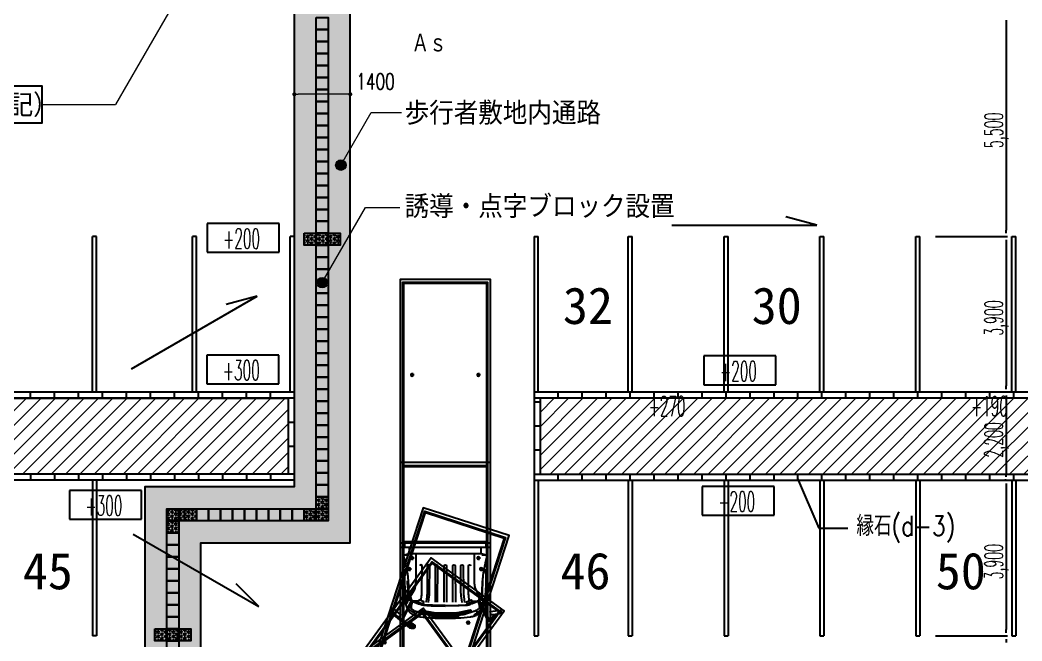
# Model space of a CAD drawing. Header units: millimetres. Extents: x 3721 to 423725, y 3529 to 115772.
# Drawn here: x 36546 to 61611, y 70387 to 85933 of the extents above; entities that cross this region are included whole.
import ezdxf
from ezdxf.enums import TextEntityAlignment as Align

# ---------------------------------------------------------------- set-up
doc = ezdxf.new("R2010")
doc.units = ezdxf.units.MM
doc.header["$LTSCALE"] = 0.2
doc.header["$PDMODE"] = 1
doc.layers.get('Defpoints').update_dxf_attribs({"color": 40})
for name, color, linetype in [('0-1', 7, 'Continuous'), ('20_チェッカー', 1, 'Continuous'), ('92 設備記述', 3, 'Continuous'), ('A_緑地', 3, 'Continuous'), ('歩行者通路', 1, 'Continuous')]:
    doc.layers.add(name, color=color, linetype=linetype)
for name, color, linetype, lineweight, true_color in [('A_寸法', 1, 'Continuous', 9, 0xff0000), ('改修範囲', 1, 'Continuous', 9, 0xff0000), ('改修記述', 1, 'Continuous', 9, 0xff0000)]:
    doc.layers.add(name, color=color, linetype=linetype, lineweight=lineweight, true_color=true_color)
doc.styles.add('Dim', font='simplex.shx', dxfattribs={"width": 0.7, "bigfont": 'extfont2.shx'})
doc.styles.get("Standard").update_dxf_attribs({"font": 'simplex.shx', "width": 0.8, "height": 700, "bigfont": 'extfont2.shx'})
doc.styles.add('Standard-A', font='romans.shx', dxfattribs={"bigfont": 'extfont2.shx'})
doc.styles.add('ゴシック', font='MS Gothic.ttf', dxfattribs={"height": 4})
doc.styles.add('スタイル1', font='MS PGothic.ttf')
doc.dimstyles.new('1-200', dxfattribs={"dimscale": 200, "dimtxt": 3, "dimasz": 1, "dimexe": 1, "dimexo": 1, "dimgap": 1, "dimtad": 1, "dimdec": 0, "dimtxsty": 'Dim', "dimblk": 'DOT', "dimcen": 2.5, "dimadec": 0, "dimazin": 0, "dimtfac": 1, "dimtdec": 0, "dimtix": 1, "dimtmove": 2, "dimatfit": 3, "dimldrblk": '引出線', "dimfxl": 1, "dimlwd": -1, "dimlwe": -1, "dimarcsym": 0})
pattern_1 = [(0, (-428806.58, -10200), (0, 54.992613), [31.75, -63.5]), (120, (-428806.58, -10200), (-47.625, -27.4963066), [31.75, -63.5]), (60, (-428774.83, -10200), (-47.625, 27.4963066), [31.75, -63.5])]
pattern_2 = [(0, (-432548.567, -20100), (0, 54.992613), [31.75, -63.5]), (120, (-432548.567, -20100), (-47.625, -27.4963066), [31.75, -63.5]), (60, (-432516.817, -20100), (-47.625, 27.4963066), [31.75, -63.5])]

# ---------------------------------------------------------------- blocks, each defined once
blk = doc.blocks.new('_Dot')
at = {"color": 0, "linetype": 'ByBlock', "lineweight": -2}
blk.add_line((-0.5, 0), (-1, 0), dxfattribs=at)
at = {"color": 0, "linetype": 'ByBlock', "const_width": 0.5}
blk.add_lwpolyline([(-0.25, 0, 1), (0.25, 0, 1)], format="xyb", close=True, dxfattribs=at)
blk = doc.blocks.new('*D8')
at = {"layer": 'A_寸法', "color": 0, "transparency": 16777216}
for p, q in [((43408, 83076), (43408, 84075)), ((44708, 84075), (43508, 84075)), ((44808, 83076), (44808, 84075))]:
    blk.add_line(p, q, dxfattribs=at)
at = {"layer": 'Defpoints', "color": 0, "transparency": 16777216}
for p in [(43408, 84075), (43408, 83076), (44808, 83076)]:
    blk.add_point(p, dxfattribs=at)
at = {"layer": 'A_寸法', "color": 0, "transparency": 16777216, "xscale": 100, "yscale": 100, "zscale": 100, "rotation": 180}
blk.add_blockref('_Dot', (43408, 84075), dxfattribs=at)
at = {"layer": 'A_寸法', "color": 0, "transparency": 16777216, "xscale": 100, "yscale": 100, "zscale": 100}
blk.add_blockref('_Dot', (44808, 84075), dxfattribs=at)
at = {"layer": 'A_寸法', "color": 0, "transparency": 16777216, "insert": (45439, 84395), "char_height": 400, "attachment_point": 5, "style": 'Dim'}
blk.add_mtext('1400', dxfattribs=at)
blk = doc.blocks.new('引出線')
at = {"color": 0, "linetype": 'ByBlock'}
for points in [[(0, 0), (-1.96, -0.4)], [(-1, 0), (0, 0)]]:
    blk.add_lwpolyline(points, dxfattribs=at)
blk = doc.blocks.new('4t-軌跡(CAD素材.com)')
at = {"color": 0, "linetype": 'ByBlock', "lineweight": -2}
for points in [[(-895, 114, 0.229177), (-791, 128, 0.161352), (-738, 183, 0.462693), (-766, 252, 0.123005), (-803, 257, 0.073021), (-842, 249, 0.114055), (-899, 212, 0.06842), (-916, 189)], [(-1178, -57, -0.414214), (-1108, -63), (-1084, -91), (-1289, -266), (-1313, -237, -0.414214), (-1307, -167), (-1069, 36)], [(-1072, 73), (-1250, -79, 0.35306), (-1254, -122)], [(1122, 73), (1300, -79, -0.201982), (1310, -104, -0.201982)], [(-286, -102), (-591, -160, 0.232441), (-613, -174), (-611, -190, 0.326592), (-597, -202), (-263, -142)], [(255, -101), (-286, -102, 0.413178), (-296, -112), (-296, -131, 0.414075), (-286, -141), (313, -143)], [(-771, -411, -0.048483), (-606, -351, -0.035302), (-435, -322), (-324, -311), (24, -303)], [(-580, -443), (-577, -460, -0.009806), (-577, -464), (-566, -555, -0.026658), (-558, -661), (-554, -1311, -0.863499), (-615, -1311)], [(-396, -394), (-387, -460, -0.009806), (-386, -464), (-375, -555, -0.026658), (-367, -661), (-364, -1311, -0.863499), (-425, -1311), (-428, -661, 0.026658), (-436, -555), (-447, -464, 0.009806), (-448, -460), (-457, -394)], [(-167, -401), (-163, -1311, -0.863499), (-224, -1311), (-228, -401)], [(-5, -404), (-5, -1311, 0.916739), (55, -1312), (55, -405)], [(820, -411, 0.048483), (656, -351, 0.072441), (576, -322), (374, -311), (24, -303)], [(217, -401), (213, -1311, 0.863499), (274, -1311), (278, -401)], [(446, -394), (437, -460, 0.009806), (436, -464), (425, -555, 0.026658), (418, -661), (414, -1311, 0.863499), (475, -1311), (478, -661, -0.026658), (486, -555), (497, -464, -0.009806), (498, -460), (507, -394)], [(630, -443), (627, -460, 0.009806), (626, -464), (615, -555, 0.026658), (608, -661), (604, -1311, 0.863499), (665, -1311)]]:
    blk.add_lwpolyline(points, format="xyb", dxfattribs=at)
for points in [[(-839, -425), (-1078, 55, -0.894639), (-1052, 68), (-812, -412, -0.860059)], [(888, -425), (1128, 55, 0.894639), (1101, 68), (861, -412, 0.860059)], [(666, -174, 0.368144), (658, -164), (267, -86, 0.441111), (255, -95), (253, -123, 0.389031), (262, -133), (655, -209, 0.460556), (666, -200)], [(1154, -131), (1149, -168), (1415, -207), (1421, -170, 0.414214), (1378, -114), (1211, -89, 0.414214)], [(1150, -1784, -0.414214), (1155, -1789), (1155, -8485), (-1105, -8485), (-1105, -1789, -0.414214), (-1100, -1784)]]:
    blk.add_lwpolyline(points, format="xyb", close=True, dxfattribs=at)
for points in [[(-1061, 75), (-952, 144)], [(-1043, 51), (-939, 117)], [(-936, 110), (-902, 134), (-795, 187)], [(962, -210), (915, -155), (908, -147), (900, -140), (893, -132), (885, -125), (877, -118), (868, -111), (859, -104), (850, -98), (840, -92), (830, -86), (819, -80), (808, -74), (796, -69), (784, -64), (771, -59), (757, -54), (742, -49), (727, -45), (710, -41), (693, -37), (674, -34), (654, -30), (417, -5), (389, -4), (361, -3), (332, -2), (301, -1), (269, 0), (236, 0), (200, 0), (25, 0), (-25, 0), (-70, 0), (-111, 1), (-150, 0), (-186, 0), (-219, 0), (-251, -1), (-282, -2), (-311, -3), (-339, -4), (-367, -5), (-604, -30), (-624, -34), (-643, -37), (-661, -41), (-677, -45), (-693, -49), (-707, -54), (-721, -59), (-734, -64), (-746, -69), (-758, -74), (-770, -80), (-780, -86), (-790, -92), (-800, -98), (-810, -104), (-818, -111), (-827, -118), (-835, -125), (-843, -132), (-851, -140), (-858, -147), (-865, -155), (-872, -163), (-911, -213)], [(1277, -99), (1119, 36)], [(-894, -247), (-842, -194), (-781, -146), (-731, -114), (-709, -100), (-702, -91), (-700, -79), (-701, -63), (-703, -53)], [(-875, -285), (-847, -262), (-839, -255), (-830, -248), (-821, -242), (-813, -235), (-804, -229), (-795, -223), (-786, -217), (-776, -212), (-767, -206), (-756, -200), (-746, -194), (-734, -189), (-722, -183), (-709, -178), (-696, -172), (-681, -167), (-665, -162), (-648, -157), (-631, -152), (-612, -147), (-594, -142), (-575, -137), (-376, -86), (-352, -83), (-328, -81), (-303, -79), (-276, -77), (-247, -75), (-215, -74), (-178, -73), (-137, -72), (-90, -71), (-37, -70), (25, -69)], [(-792, -412), (-794, -409), (-797, -404), (-799, -400), (-801, -396), (-803, -392), (-805, -389), (-806, -386), (-808, -382), (-809, -379), (-810, -376), (-811, -372), (-812, -369), (-814, -366), (-815, -362), (-816, -359), (-817, -355), (-818, -352), (-819, -348), (-820, -344), (-821, -341), (-822, -337), (-822, -334), (-823, -330), (-824, -327), (-824, -324), (-825, -320), (-825, -317), (-826, -313), (-826, -310), (-827, -306), (-827, -302), (-827, -298), (-828, -293), (-828, -286), (-828, -279), (-828, -270), (-827, -259), (-827, -246)], [(-746, -195), (-755, -171), (-761, -152), (-767, -136)], [(361, -3), (361, -27), (25, -26), (-311, -27), (-311, -3)], [(924, -286), (915, -276), (906, -269), (897, -262), (888, -255), (880, -248), (871, -242), (862, -235), (854, -229), (845, -223), (835, -217), (826, -212), (816, -206), (806, -200), (795, -194), (784, -189), (772, -183), (759, -178), (745, -172), (731, -167), (715, -162), (531, -101), (511, -97), (491, -94), (470, -91), (448, -88), (426, -86), (402, -83), (378, -81), (353, -79), (326, -77), (297, -75), (265, -74), (228, -73), (187, -72), (141, -71), (87, -70), (25, -69)], [(944, -247), (892, -194), (831, -146), (780, -114), (758, -100), (752, -91), (750, -79), (751, -63), (753, -53)], [(796, -195), (805, -171), (811, -152), (817, -136)], [(841, -412), (843, -409), (847, -404), (849, -400), (851, -396), (853, -392), (854, -389), (856, -386), (857, -382), (859, -379), (860, -376), (861, -372), (862, -369), (863, -366), (864, -362), (866, -359), (867, -355), (868, -352), (869, -348), (870, -344), (870, -341), (871, -337), (872, -334), (873, -330), (873, -327), (874, -324), (875, -320), (875, -317), (875, -313), (876, -310), (876, -306), (877, -302), (877, -298), (877, -293), (878, -286), (878, -279), (877, -270), (877, -259), (876, -246)], [(-925, -252), (-929, -260), (-934, -272), (-939, -284), (-943, -297), (-948, -311), (-953, -326), (-957, -341), (-962, -358), (-966, -375), (-970, -393), (-975, -412), (-979, -432), (-983, -452), (-987, -472), (-990, -491), (-994, -511), (-997, -530), (-1000, -549), (-1003, -568), (-1005, -587), (-1008, -606), (-1010, -625), (-1012, -645), (-1014, -665), (-1016, -685), (-1018, -707), (-1020, -729), (-1021, -752), (-1023, -777), (-1024, -803), (-1026, -830), (-1027, -860), (-1028, -890), (-1030, -923), (-1030, -937)], [(-983, -1230), (-994, -1008), (-991, -860), (-979, -673), (-964, -518), (-958, -478), (-955, -471), (-950, -468), (-937, -468), (-928, -476), (-915, -489), (-911, -497), (-908, -505), (-904, -522), (-903, -575), (-904, -616), (-905, -651), (-907, -711), (-917, -890), (-919, -938)], [(-888, -491), (-894, -476), (-900, -464), (-905, -453), (-909, -443), (-913, -434), (-916, -426), (-920, -419), (-923, -412), (-926, -405), (-929, -398), (-932, -391), (-936, -383), (-941, -374), (-946, -365), (-952, -355), (-959, -344)], [(-940, -288), (-924, -292), (-910, -293), (-905, -293)], [(-902, -937), (-902, -936), (-900, -905), (-899, -875), (-897, -846), (-896, -820), (-895, -795), (-894, -771), (-893, -749), (-892, -727), (-892, -707), (-891, -687), (-890, -668), (-890, -649), (-889, -631), (-888, -613), (-888, -595), (-887, -579), (-887, -563), (-887, -548), (-887, -534), (-887, -521), (-887, -509), (-887, -498), (-888, -488), (-889, -477), (-889, -467), (-890, -458), (-890, -451), (-890, -444), (-890, -436)], [(-851, -469), (-855, -471), (-888, -491)], [(-888, -490), (-863, -528)], [(-811, -414), (-811, -414), (-624, -400), (-530, -364), (-510, -416), (-625, -460), (-638, -430), (-788, -438), (-813, -456), (-822, -466), (-833, -535), (-826, -591), (-844, -601), (-871, -594), (-873, -577), (-846, -442), (-838, -427), (-837, -427)], [(24, -319), (-55, -321), (-127, -322), (-190, -323), (-247, -325), (-298, -326), (-343, -328), (-384, -329), (-421, -331), (-455, -333), (-486, -335), (-515, -337), (-543, -352), (-563, -356), (-583, -360), (-603, -365), (-622, -370), (-641, -375), (-660, -381), (-679, -387), (-697, -394), (-716, -401), (-733, -408)], [(26, -319), (105, -321), (177, -322), (240, -323), (297, -325), (348, -326), (393, -328), (434, -329), (471, -331), (505, -333), (536, -335), (565, -337), (592, -352), (613, -356), (633, -360), (653, -365), (672, -370), (691, -375), (710, -381), (728, -387), (747, -394), (765, -401), (784, -408)], [(861, -414), (861, -414), (674, -400), (580, -364), (560, -416), (674, -460), (687, -430), (838, -438), (863, -456), (872, -466), (883, -535), (876, -591), (894, -601), (921, -594), (923, -577), (896, -442), (887, -427), (887, -427)], [(821, -411), (822, -411), (822, -412), (823, -412), (824, -412), (824, -412), (824, -412), (825, -412), (825, -412), (825, -412), (826, -412), (826, -412)], [(901, -469), (905, -471), (938, -491)], [(937, -491), (912, -526)], [(952, -937), (952, -936), (950, -905), (949, -875), (948, -846), (946, -820), (945, -795), (944, -771), (943, -749), (942, -727), (942, -707), (941, -687), (940, -668), (940, -649), (939, -631), (938, -613), (938, -595), (937, -579), (937, -563), (937, -548), (937, -534), (937, -521), (937, -509), (938, -498), (938, -488), (939, -477), (939, -467), (940, -458), (940, -451), (940, -444), (940, -436)], [(938, -491), (944, -476), (950, -464), (954, -453), (959, -443), (963, -434), (966, -426), (969, -419), (973, -412), (976, -405), (979, -398), (982, -391), (986, -383), (990, -374), (996, -365), (1001, -355), (1008, -344)], [(942, -412), (945, -397), (947, -384), (950, -374), (952, -366), (953, -359), (955, -353), (956, -348), (957, -344), (958, -340), (960, -337), (961, -333), (962, -330), (963, -327), (965, -324), (966, -321), (967, -319), (968, -316), (969, -314), (971, -312), (972, -310), (973, -308), (974, -306), (975, -304), (976, -302), (978, -301), (979, -299), (980, -297), (982, -296), (983, -294), (985, -292), (987, -290), (990, -288)], [(1032, -1230), (1043, -1008), (1041, -860), (1029, -673), (1014, -518), (1007, -478), (1004, -471), (1000, -468), (987, -468), (977, -476), (965, -489), (960, -497), (957, -505), (954, -522), (952, -575), (954, -616), (955, -651), (956, -711), (966, -890), (969, -938)], [(975, -252), (979, -260), (984, -272), (989, -284), (993, -297), (998, -311), (1003, -326), (1007, -341), (1012, -358), (1016, -375), (1020, -393), (1025, -412), (1029, -432), (1033, -452), (1037, -472), (1040, -491), (1044, -511), (1047, -530), (1050, -549), (1053, -568), (1055, -587), (1058, -606), (1060, -625), (1062, -645), (1064, -665), (1066, -685), (1068, -707), (1070, -729), (1071, -752), (1073, -777), (1074, -803), (1076, -830), (1077, -860), (1078, -890), (1080, -923), (1080, -937)], [(-828, -580), (-813, -601), (-785, -644), (-764, -679), (-749, -708), (-738, -731), (-731, -752), (-726, -771), (-722, -789), (-718, -807), (-715, -826), (-712, -845), (-710, -864), (-708, -883), (-707, -903), (-707, -924), (-706, -1622)], [(878, -575), (859, -604), (832, -645), (812, -680), (798, -708), (788, -731), (781, -752), (776, -771), (771, -789), (768, -807), (765, -826), (762, -845), (760, -864), (758, -883), (757, -903), (756, -924), (756, -1622)], [(-1030, -937), (-1031, -979), (-1032, -1021), (-1033, -1066), (-1035, -1114), (-1035, -1378), (-1032, -1471), (-1030, -1579), (-999, -1489), (-988, -1448), (-974, -1392), (-963, -1343), (-954, -1300), (-946, -1263), (-940, -1229), (-935, -1197), (-930, -1167), (-925, -1138), (-921, -1110), (-917, -1082), (-914, -1054), (-911, -1026), (-908, -998), (-905, -968), (-903, -937)], [(1080, -937), (1081, -979), (1082, -1021), (1083, -1066), (1085, -1114), (1085, -1378), (1082, -1471), (1080, -1579), (1049, -1489), (1038, -1448), (1024, -1392), (1013, -1343), (1004, -1300), (996, -1263), (990, -1229), (985, -1197), (980, -1167), (975, -1138), (971, -1110), (967, -1082), (964, -1054), (961, -1026), (958, -998), (955, -968), (953, -937)], [(-891, -1579), (-1030, -1579), (-871, -1622), (-871, -1784)], [(-871, -1622), (921, -1622), (1080, -1579), (941, -1579)], [(921, -1622), (921, -1784)], [(-1105, -1890), (1155, -1890)], [(-1035, -1890), (-1035, -8414), (1085, -8414), (1085, -1890)], [(-1031, -1890), (-1031, -1784)], [(-991, -1890), (-991, -1784)], [(1041, -1890), (1041, -1784)], [(1081, -1890), (1081, -1784)]]:
    blk.add_lwpolyline(points, dxfattribs=at)
for points in [[(-765, 197), (-895, 114), (-902, 109), (-906, 99), (-914, 95), (-936, 110), (-960, 161), (-930, 182), (-787, 238), (-775, 239), (-766, 235), (-758, 210), (-760, 199)], [(1060, -8389), (1060, -1915), (-1010, -1915), (-1010, -8389)]]:
    blk.add_lwpolyline(points, close=True, dxfattribs=at)
at = {"layer": 'Defpoints', "color": 5}
for points in [[(-822, -1235), (-922, -1235)], [(-872, -1285), (-872, -1185)], [(973, -1235), (873, -1235)], [(923, -1285), (923, -1185)], [(-755, -6095), (-855, -6095)], [(-805, -6145), (-805, -6045)], [(905, -6095), (805, -6095)], [(855, -6145), (855, -6045)]]:
    blk.add_lwpolyline(points, dxfattribs=at)
for centre in [(-872, -1235), (923, -1235), (-805, -6095), (855, -6095)]:
    blk.add_circle(centre, 30, dxfattribs=at)

msp = doc.modelspace()

# ---------------------------------------------------------------- hatches: boundary and pattern name
at = {"layer": '20_チェッカー', "transparency": 33554687}
h = msp.add_hatch(dxfattribs=at)
h.set_pattern_fill('HEX', color=256, scale=10)
h.set_pattern_definition(pattern_1)
h.paths.add_polyline_path([(43957.8, 80592.9), (43657.8, 80592.9), (43657.8, 80292.9), (43957.8, 80292.9)])
h = msp.add_hatch(dxfattribs=at)
h.set_pattern_fill('HEX', color=256, scale=10)
h.set_pattern_definition(pattern_1)
h.paths.add_polyline_path([(44257.8, 80592.9), (43957.8, 80592.9), (43957.8, 80292.9), (44257.8, 80292.9)])
h = msp.add_hatch(dxfattribs=at)
h.set_pattern_fill('HEX', color=256, scale=10)
h.set_pattern_definition(pattern_1)
h.paths.add_polyline_path([(44557.8, 80592.9), (44257.8, 80592.9), (44257.8, 80292.9), (44557.8, 80292.9)])
h = msp.add_hatch(dxfattribs=at)
h.set_pattern_fill('HEX', color=256, scale=10)
h.set_pattern_definition([(0, (-429106.58, -16800), (0, 54.992613), [31.75, -63.5]), (120, (-429106.58, -16800), (-47.625, -27.4963066), [31.75, -63.5]), (60, (-429074.83, -16800), (-47.625, 27.4963066), [31.75, -63.5])])
h.paths.add_polyline_path([(44257.8, 73992.9), (43957.8, 73992.9), (43957.8, 73692.9), (44257.8, 73692.9)])
h = msp.add_hatch(dxfattribs=at)
h.set_pattern_fill('HEX', color=256, scale=10)
h.set_pattern_definition([(0, (-434869.39, -17091.9), (0, 54.992613), [31.75, -63.5]), (120, (-434869.39, -17091.9), (-47.625, -27.4963066), [31.75, -63.5]), (60, (-434837.64, -17091.9), (-47.625, 27.4963066), [31.75, -63.5])])
h.paths.add_polyline_path([(40215.9, 73392.9), (40515.9, 73392.9), (40515.9, 73692.9), (40215.9, 73692.9)])
h = msp.add_hatch(dxfattribs=at)
h.set_pattern_fill('HEX', color=256, scale=10)
h.set_pattern_definition([(0, (-435327.403, -17091.9), (0, 54.992613), [31.75, -63.5]), (120, (-435327.403, -17091.9), (-47.625, -27.4963066), [31.75, -63.5]), (60, (-435295.653, -17091.9), (-47.625, 27.4963066), [31.75, -63.5])])
h.paths.add_polyline_path([(40515.9, 73392.9), (40657.8, 73392.9), (40657.8, 73692.9), (40515.9, 73692.9)])
h = msp.add_hatch(dxfattribs=at)
h.set_pattern_fill('HEX', color=256, scale=10)
h.set_pattern_definition([(0, (-435027.403, -17091.9), (0, 54.992613), [31.75, -63.5]), (120, (-435027.403, -17091.9), (-47.625, -27.4963066), [31.75, -63.5]), (60, (-434995.653, -17091.9), (-47.625, 27.4963066), [31.75, -63.5])])
h.paths.add_polyline_path([(40657.8, 73392.9), (40957.8, 73392.9), (40957.8, 73692.9), (40657.8, 73692.9)])
h = msp.add_hatch(dxfattribs=at)
h.set_pattern_fill('HEX', color=256, scale=10)
h.set_pattern_definition([(0, (-429406.58, -17100), (0, 54.992613), [31.75, -63.5]), (120, (-429406.58, -17100), (-47.625, -27.4963066), [31.75, -63.5]), (60, (-429374.83, -17100), (-47.625, 27.4963066), [31.75, -63.5])])
h.paths.add_polyline_path([(43957.8, 73692.9), (43657.8, 73692.9), (43657.8, 73392.9), (43957.8, 73392.9)])
h = msp.add_hatch(dxfattribs=at)
h.set_pattern_fill('HEX', color=256, scale=10)
h.set_pattern_definition([(0, (-429106.58, -17100), (0, 54.992613), [31.75, -63.5]), (120, (-429106.58, -17100), (-47.625, -27.4963066), [31.75, -63.5]), (60, (-429074.83, -17100), (-47.625, 27.4963066), [31.75, -63.5])])
h.paths.add_polyline_path([(44257.8, 73692.9), (43957.8, 73692.9), (43957.8, 73392.9), (44257.8, 73392.9)])
h = msp.add_hatch(dxfattribs=at)
h.set_pattern_fill('HEX', color=256, scale=10)
h.set_pattern_definition([(0, (-434869.39, -16791.9), (0, 54.992613), [31.75, -63.5]), (120, (-434869.39, -16791.9), (-47.625, -27.4963066), [31.75, -63.5]), (60, (-434837.64, -16791.9), (-47.625, 27.4963066), [31.75, -63.5])])
h.paths.add_polyline_path([(40215.9, 73092.9), (40515.9, 73092.9), (40515.9, 73392.9), (40215.9, 73392.9)])
h = msp.add_hatch(dxfattribs=at)
h.set_pattern_fill('HEX', color=256, scale=10)
h.set_pattern_definition(pattern_2)
h.paths.add_polyline_path([(40215.9, 70692.9), (39915.9, 70692.9), (39915.9, 70392.9), (40215.9, 70392.9)])
h = msp.add_hatch(dxfattribs=at)
h.set_pattern_fill('HEX', color=256, scale=10)
h.set_pattern_definition(pattern_2)
h.paths.add_polyline_path([(40515.9, 70692.9), (40215.9, 70692.9), (40215.9, 70392.9), (40515.9, 70392.9)])
h = msp.add_hatch(dxfattribs=at)
h.set_pattern_fill('HEX', color=256, scale=10)
h.set_pattern_definition(pattern_2)
h.paths.add_polyline_path([(40815.9, 70692.9), (40515.9, 70692.9), (40515.9, 70392.9), (40815.9, 70392.9)])
at = {"layer": 'A_緑地', "lineweight": 5}
h = msp.add_hatch(dxfattribs=at)
h.set_pattern_fill('ANSI31', color=8, scale=80)
h.set_pattern_definition([(45, (-128275.32, -11562.6), (-179.60512, 179.60512), [])])
edge = h.paths.add_edge_path()
edge.add_line((83157.9, 74562.2), (83157.9, 64762.2))
edge.add_line((83157.9, 64762.2), (82174.5, 64762.2))
edge.add_line((82174.5, 64762.2), (82174.5, 60008.5))
edge.add_line((82174.5, 60008.5), (85170, 60008.5))
edge.add_line((85170, 60008.5), (83260.6, 73913.2))
edge.add_line((83260.6, 73913.2), (83405.9, 73933.1))
edge.add_line((83405.9, 73933.1), (82207.9, 82870.6))
edge.add_line((82207.9, 82870.6), (82077.5, 82852.4))
edge.add_line((82077.5, 82852.4), (80985.7, 90661.9))
edge.add_line((80985.7, 90661.9), (81115.3, 90732.8))
edge.add_line((81115.3, 90732.8), (80130, 91599.2))
edge.add_line((80130, 91599.2), (63680.2, 91722.9))
edge.add_line((63680.2, 91722.9), (51830.5, 91811.9))
edge.add_arc((51824.4, 90961.9), 850, 89.59182, 180.00049)
edge.add_line((50974.4, 90961.9), (50974.5, 86512.3))
edge.add_arc((51324.5, 86512.3), 350, 180.00049, 270)
edge.add_line((51324.5, 86162.3), (51774.5, 86162.3))
edge.add_line((51774.5, 86162.3), (51774.5, 90162.2))
edge.add_line((51774.5, 90162.2), (79624.5, 90162.2))
edge.add_line((79624.5, 90162.2), (79624.5, 86162.2))
edge.add_line((79624.5, 86162.2), (80757.9, 86162.2))
edge.add_line((80757.9, 86162.2), (80757.9, 76462.2))
edge.add_line((80757.9, 76462.2), (49557.9, 76462.1))
edge.add_line((49557.9, 76462.1), (49557.9, 74562.2))
edge.add_line((49557.9, 74562.2), (83157.9, 74562.2))
h = msp.add_hatch(dxfattribs=at)
h.set_pattern_fill('ANSI31', color=8, scale=80)
h.set_pattern_definition([(45, (45361.3, -4331.48), (-179.6051, 179.6051), [])])
h.paths.add_polyline_path([(43257.9, 76462.2), (20974.5, 76462.2), (20974.5, 70662.2), (25707.9, 70662.2), (25707.9, 74562.2), (43257.9, 74562.2)])
at = {"layer": '改修範囲', "transparency": 33554687}
h = msp.add_hatch(dxfattribs=at)
h.set_pattern_fill('ANSI36', color=256, scale=70)
h.set_pattern_definition([(45, (56287.12, 0), (117.86586, 432.1748), [555.625, -111.125, 0, -111.125])])
h.paths.add_polyline_path([(44807.8, 93011), (43407.8, 93011), (43407.9, 74242.9), (39665.9, 74242.9), (39665.9, 61008.5), (41065.9, 61008.5), (41065.9, 61742.9), (41855.1, 61742.9), (41852.6, 53228.5), (39487.9, 53228.5), (39487.9, 51257.4), (41845.9, 51257.4), (41845.9, 37058.5), (43245.9, 37058.5), (43245.9, 63142.9), (41065.9, 63142.9), (41065.9, 72842.9), (44807.8, 72842.9)])
at = {"layer": '改修記述'}
h = msp.add_hatch(color=256, dxfattribs=at)
h.dxf.hatch_style = 1
h.paths.add_polyline_path([(44440.9, 82300.5, -1), (44702.8, 82300.5, -1)])
h = msp.add_hatch(color=256, dxfattribs=at)
h.dxf.hatch_style = 1
h.paths.add_polyline_path([(43973.5, 79357.8, -1), (44235.4, 79357.8, -1)])

# ---------------------------------------------------------------- linework, layer by layer
at = {"layer": '0-1', "color": 8, "linetype": 'Continuous'}
for p, q in [((61216.3, 85932.6), (61216.3, 85852.6)), ((61216.3, 85852.6), (61216.3, 80672.6)), ((56481.2, 80799.9), (55706.1, 81007.6)), ((41225.1, 80839.8), (41225.1, 80119.8)), ((43025.1, 80839.8), (41225.1, 80839.8)), ((43025.1, 80119.8), (43025.1, 80839.8)), ((52854.2, 80799.9), (56481.2, 80799.9)), ((38457.9, 80512.2), (38357.9, 80512.2)), ((38357.9, 76612.2), (38357.9, 80512.2)), ((38457.9, 76612.2), (38457.9, 80512.2)), ((40957.9, 80512.2), (40857.9, 80512.2)), ((40857.9, 76612.2), (40857.9, 80512.2)), ((40957.9, 76612.2), (40957.9, 80512.2)), ((43407.9, 80512.2), (43307.9, 80512.2)), ((43307.9, 76612.2), (43307.9, 80512.2)), ((43407.9, 80512.2), (43407.9, 76612.2)), ((49407.9, 80512.1), (49507.9, 80512.1)), ((49407.9, 80512.1), (49407.9, 76612.1)), ((49507.9, 76612.1), (49507.9, 80512.1)), ((51757.9, 76612.1), (51757.9, 80512.1)), ((51757.9, 80512.1), (51857.9, 80512.1)), ((51857.9, 76612.1), (51857.9, 80512.1)), ((54157.9, 80512.2), (54257.9, 80512.2)), ((54157.9, 76612.2), (54157.9, 80512.2)), ((54257.9, 76612.2), (54257.9, 80512.2)), ((56557.9, 80512.2), (56657.9, 80512.2)), ((56557.9, 76612.2), (56557.9, 80512.2)), ((56657.9, 76612.2), (56657.9, 80512.2)), ((58957.9, 80512.2), (59057.9, 80512.2)), ((58957.9, 76612.2), (58957.9, 80512.2)), ((59057.9, 76612.2), (59057.9, 80512.2)), ((59449.3, 80512.6), (61252.3, 80512.6)), ((59449.3, 80512.6), (61252.3, 80512.6)), ((61216.3, 80592.6), (61216.3, 80672.6)), ((61357.9, 80512.2), (61457.9, 80512.2)), ((61357.9, 76612.2), (61357.9, 80512.2)), ((61457.9, 76612.2), (61457.9, 80512.2)), ((61216.3, 80432.6), (61216.3, 80352.6)), ((61216.3, 80352.6), (61216.3, 76772.6)), ((41225.1, 80119.8), (43025.1, 80119.8)), ((39334.9, 77202.9), (42475.9, 79016.4)), ((42475.9, 79016.4), (41700.9, 78808.7)), ((41219.8, 77542.9), (41219.8, 76822.9)), ((43019.8, 77542.9), (41219.8, 77542.9)), ((43019.8, 76822.9), (43019.8, 77542.9)), ((53656.1, 77522.9), (53656.1, 76802.9)), ((55456.1, 77522.9), (53656.1, 77522.9)), ((55456.1, 76802.9), (55456.1, 77522.9)), ((41219.8, 76822.9), (43019.8, 76822.9)), ((53656.1, 76802.9), (55456.1, 76802.9)), ((61216.3, 76692.6), (61216.3, 76772.6)), ((43407.9, 76612.2), (25857.9, 76612.2)), ((43407.9, 76462.2), (25857.9, 76462.2)), ((36807.9, 76462.2), (36807.9, 76612.2)), ((37407.9, 76462.2), (37407.9, 76612.2)), ((38007.9, 76462.2), (38007.9, 76612.2)), ((38607.9, 76462.2), (38607.9, 76612.2)), ((39207.9, 76462.2), (39207.9, 76612.2)), ((39807.9, 76462.2), (39807.9, 76612.2)), ((40407.9, 76462.2), (40407.9, 76612.2)), ((41007.9, 76462.2), (41007.9, 76612.2)), ((41607.9, 76462.2), (41607.9, 76612.2)), ((42207.9, 76462.2), (42207.9, 76612.2)), ((42807.9, 76462.2), (42807.9, 76612.2)), ((43257.9, 76462.2), (43257.9, 74562.2)), ((43407.9, 76612.2), (43407.9, 74242.9)), ((80607.9, 76612.2), (49407.9, 76612.2)), ((49407.9, 76612.1), (49407.9, 74412.1)), ((80757.9, 76462.2), (49407.9, 76462.2)), ((49557.9, 76462.1), (49557.9, 74562.1)), ((50007.9, 76462.2), (50007.9, 76612.2)), ((50607.9, 76462.2), (50607.9, 76612.2)), ((51207.9, 76462.2), (51207.9, 76612.2)), ((51807.9, 76462.2), (51807.9, 76612.2)), ((52407.9, 76462.2), (52407.9, 76612.2)), ((53007.9, 76462.2), (53007.9, 76612.2)), ((53607.9, 76462.2), (53607.9, 76612.2)), ((54207.9, 76462.2), (54207.9, 76612.2)), ((54807.9, 76462.2), (54807.9, 76612.2)), ((55407.9, 76462.2), (55407.9, 76612.2)), ((56007.9, 76462.2), (56007.9, 76612.2)), ((56607.9, 76462.2), (56607.9, 76612.2)), ((57207.9, 76462.2), (57207.9, 76612.2)), ((57807.9, 76462.2), (57807.9, 76612.2)), ((58407.9, 76462.2), (58407.9, 76612.2)), ((59007.9, 76462.2), (59007.9, 76612.2)), ((59607.9, 76462.2), (59607.9, 76612.2)), ((60207.9, 76462.3), (60207.9, 76612.3)), ((60807.9, 76462.3), (60807.9, 76612.3)), ((61216.3, 76612.6), (61180.3, 76612.6)), ((61216.3, 76612.6), (61180.3, 76612.6)), ((61216.3, 76532.6), (61216.3, 76452.6)), ((61216.3, 76452.6), (61216.3, 74572.6)), ((61407.9, 76462.3), (61407.9, 76612.3)), ((49557.8, 76362.1), (49407.8, 76362.1)), ((43257.9, 75862.2), (43407.9, 75862.2)), ((49557.8, 75762.1), (49407.8, 75762.1)), ((43257.9, 75262.2), (43407.9, 75262.2)), ((49557.8, 75162.1), (49407.8, 75162.1)), ((43407.9, 74562.2), (25707.9, 74562.2)), ((36807.9, 74562.2), (36807.9, 74412.2)), ((37407.9, 74562.2), (37407.9, 74412.2)), ((38007.9, 74562.2), (38007.9, 74412.2)), ((38607.9, 74562.2), (38607.9, 74412.2)), ((39207.9, 74562.2), (39207.9, 74412.2)), ((39807.9, 74562.2), (39807.9, 74412.2)), ((40407.9, 74562.2), (40407.9, 74412.2)), ((41007.9, 74562.2), (41007.9, 74412.2)), ((41607.9, 74562.2), (41607.9, 74412.2)), ((42207.9, 74562.2), (42207.9, 74412.2)), ((42807.9, 74562.2), (42807.9, 74412.2)), ((49407.9, 74562.2), (80657.9, 74562.2)), ((50007.9, 74412.2), (50007.9, 74562.2)), ((50607.9, 74412.2), (50607.9, 74562.2)), ((51207.9, 74412.2), (51207.9, 74562.2)), ((51807.9, 74412.2), (51807.9, 74562.2)), ((52407.9, 74412.2), (52407.9, 74562.2)), ((53007.9, 74412.2), (53007.9, 74562.2)), ((53607.9, 74412.2), (53607.9, 74562.2)), ((54207.9, 74412.2), (54207.9, 74562.2)), ((54807.9, 74412.2), (54807.9, 74562.2)), ((55407.9, 74412.2), (55407.9, 74562.2)), ((56007.9, 74412.2), (56007.9, 74562.2)), ((56607.9, 74412.2), (56607.9, 74562.2)), ((57207.9, 74412.2), (57207.9, 74562.2)), ((57807.9, 74412.2), (57807.9, 74562.2)), ((58407.9, 74412.2), (58407.9, 74562.2)), ((59007.9, 74412.2), (59007.9, 74562.2)), ((59607.9, 74412.2), (59607.9, 74562.2)), ((60207.9, 74412.3), (60207.9, 74562.3)), ((60807.9, 74412.3), (60807.9, 74562.3)), ((61216.3, 74492.6), (61216.3, 74572.6)), ((61407.9, 74412.3), (61407.9, 74562.3)), ((43407.9, 74412.2), (25857.9, 74412.2)), ((38357.9, 74412.2), (38357.9, 70512.2)), ((38457.9, 74412.2), (38457.9, 70512.2)), ((49407.9, 74412.2), (80657.9, 74412.2)), ((49407.9, 74412.1), (49407.9, 70512.1)), ((49507.9, 74412.1), (49507.9, 70512.1)), ((51757.9, 74412.1), (51757.9, 70512.1)), ((51857.9, 74412.1), (51857.9, 70512.1)), ((53613.8, 74257.1), (53613.8, 73537.1)), ((55413.8, 74257.1), (53613.8, 74257.1)), ((54157.9, 74412.2), (54157.9, 70512.2)), ((54257.9, 74412.2), (54257.9, 70512.2)), ((55413.8, 73537.1), (55413.8, 74257.1)), ((56557.9, 74412.2), (56557.9, 70512.2)), ((56657.9, 74412.2), (56657.9, 70512.2)), ((58957.9, 74412.2), (58957.9, 70512.2)), ((59057.9, 74412.2), (59057.9, 70512.2)), ((61216.3, 74412.6), (61180.3, 74412.6)), ((61216.3, 74412.6), (61180.3, 74412.6)), ((61216.3, 74332.6), (61216.3, 74252.6)), ((61216.3, 74252.6), (61216.3, 70672.6)), ((61357.9, 74412.2), (61357.9, 70512.2)), ((61457.9, 74412.2), (61457.9, 70512.2)), ((39582.9, 74154), (37782.9, 74154)), ((37782.9, 74154), (37782.9, 73434)), ((39582.9, 73434), (39582.9, 74154)), ((53613.8, 73537.1), (55413.8, 73537.1)), ((37782.9, 73434), (39582.9, 73434)), ((39379.3, 73059.9), (42520.3, 71246.4)), ((42520.3, 71246.4), (41953, 71813.8)), ((38457.9, 70512.2), (38357.9, 70512.2)), ((49407.9, 70512.1), (49507.9, 70512.1)), ((51757.9, 70512.1), (51857.9, 70512.1)), ((54157.9, 70512.2), (54257.9, 70512.2)), ((56557.9, 70512.2), (56657.9, 70512.2)), ((58957.9, 70512.2), (59057.9, 70512.2)), ((59449.3, 70512.6), (61252.3, 70512.6)), ((59449.3, 70512.6), (61252.3, 70512.6)), ((61216.3, 70592.6), (61216.3, 70672.6)), ((61357.9, 70512.2), (61457.9, 70512.2)), ((61216.3, 70432.6), (61216.3, 70352.6))]:
    msp.add_line(p, q, dxfattribs=at)
at = {"layer": '0-1', "color": 8, "linetype": 'Continuous', "const_width": 0.004}
for points in [[(61136.9, 80512.6, 1), (61295.7, 80512.6, 1)], [(61136.9, 80512.6, 1), (61295.7, 80512.6, 1)], [(61136.9, 76612.6, 1), (61295.7, 76612.6, 1)], [(61136.9, 76612.6, 1), (61295.7, 76612.6, 1)], [(61136.9, 74412.6, 1), (61295.7, 74412.6, 1)], [(61136.9, 74412.6, 1), (61295.7, 74412.6, 1)], [(61136.9, 70512.6, 1), (61295.7, 70512.6, 1)], [(61136.9, 70512.6, 1), (61295.7, 70512.6, 1)]]:
    msp.add_lwpolyline(points, format="xyb", close=True, dxfattribs=at)
at = {"layer": '20_チェッカー'}
for points in [[(43957.8, 85992.9), (44257.8, 85992.9), (44257.8, 85692.9), (43957.8, 85692.9)], [(43957.8, 85692.9), (44257.8, 85692.9), (44257.8, 85392.9), (43957.8, 85392.9)], [(43957.8, 85392.9), (44257.8, 85392.9), (44257.8, 85092.9), (43957.8, 85092.9)], [(43957.8, 85092.9), (44257.8, 85092.9), (44257.8, 84792.9), (43957.8, 84792.9)], [(43957.8, 84792.9), (44257.8, 84792.9), (44257.8, 84492.9), (43957.8, 84492.9)], [(43957.8, 84492.9), (44257.8, 84492.9), (44257.8, 84192.9), (43957.8, 84192.9)], [(43957.8, 84192.9), (44257.8, 84192.9), (44257.8, 83892.9), (43957.8, 83892.9)], [(43957.8, 83892.9), (44257.8, 83892.9), (44257.8, 83592.9), (43957.8, 83592.9)], [(43957.8, 83592.9), (44257.8, 83592.9), (44257.8, 83292.9), (43957.8, 83292.9)], [(43957.8, 83292.9), (44257.8, 83292.9), (44257.8, 82992.9), (43957.8, 82992.9)], [(43957.8, 82992.9), (44257.8, 82992.9), (44257.8, 82692.9), (43957.8, 82692.9)], [(43957.8, 82692.9), (44257.8, 82692.9), (44257.8, 82392.9), (43957.8, 82392.9)], [(43957.8, 82392.9), (44257.8, 82392.9), (44257.8, 82092.9), (43957.8, 82092.9)], [(43957.8, 82092.9), (44257.8, 82092.9), (44257.8, 81792.9), (43957.8, 81792.9)], [(43957.8, 81792.9), (44257.8, 81792.9), (44257.8, 81492.9), (43957.8, 81492.9)], [(43957.8, 81492.9), (44257.8, 81492.9), (44257.8, 81192.9), (43957.8, 81192.9)], [(43957.8, 81192.9), (44257.8, 81192.9), (44257.8, 80892.9), (43957.8, 80892.9)], [(43957.8, 80892.9), (44257.8, 80892.9), (44257.8, 80592.9), (43957.8, 80592.9)], [(43657.8, 80592.9), (43957.8, 80592.9), (43957.8, 80292.9), (43657.8, 80292.9)], [(43957.8, 80592.9), (44257.8, 80592.9), (44257.8, 80292.9), (43957.8, 80292.9)], [(44257.8, 80592.9), (44557.8, 80592.9), (44557.8, 80292.9), (44257.8, 80292.9)], [(43957.8, 80292.9), (44257.8, 80292.9), (44257.8, 79992.9), (43957.8, 79992.9)], [(43957.8, 79992.9), (44257.8, 79992.9), (44257.8, 79692.9), (43957.8, 79692.9)], [(43957.8, 79692.9), (44257.8, 79692.9), (44257.8, 79392.9), (43957.8, 79392.9)], [(43957.8, 79392.9), (44257.8, 79392.9), (44257.8, 79092.9), (43957.8, 79092.9)], [(43957.8, 79092.9), (44257.8, 79092.9), (44257.8, 78792.9), (43957.8, 78792.9)], [(43957.8, 78792.9), (44257.8, 78792.9), (44257.8, 78492.9), (43957.8, 78492.9)], [(43957.8, 78492.9), (44257.8, 78492.9), (44257.8, 78192.9), (43957.8, 78192.9)], [(43957.8, 78192.9), (44257.8, 78192.9), (44257.8, 77892.9), (43957.8, 77892.9)], [(43957.8, 77892.9), (44257.8, 77892.9), (44257.8, 77592.9), (43957.8, 77592.9)], [(43957.8, 77592.9), (44257.8, 77592.9), (44257.8, 77292.9), (43957.8, 77292.9)], [(43957.8, 77292.9), (44257.8, 77292.9), (44257.8, 76992.9), (43957.8, 76992.9)], [(43957.8, 76992.9), (44257.8, 76992.9), (44257.8, 76692.9), (43957.8, 76692.9)], [(43957.8, 76692.9), (44257.8, 76692.9), (44257.8, 76392.9), (43957.8, 76392.9)], [(43957.8, 76392.9), (44257.8, 76392.9), (44257.8, 76092.9), (43957.8, 76092.9)], [(43957.8, 76092.9), (44257.8, 76092.9), (44257.8, 75792.9), (43957.8, 75792.9)], [(43957.8, 75792.9), (44257.8, 75792.9), (44257.8, 75492.9), (43957.8, 75492.9)], [(43957.8, 75492.9), (44257.8, 75492.9), (44257.8, 75192.9), (43957.8, 75192.9)], [(43957.8, 75192.9), (44257.8, 75192.9), (44257.8, 74892.9), (43957.8, 74892.9)], [(43957.8, 74892.9), (44257.8, 74892.9), (44257.8, 74592.9), (43957.8, 74592.9)], [(43957.8, 74592.9), (44257.8, 74592.9), (44257.8, 74292.9), (43957.8, 74292.9)], [(43957.8, 74292.9), (44257.8, 74292.9), (44257.8, 73992.9), (43957.8, 73992.9)], [(43957.8, 73992.9), (44257.8, 73992.9), (44257.8, 73692.9), (43957.8, 73692.9)], [(40515.9, 73392.9), (40215.9, 73392.9), (40215.9, 73692.9), (40515.9, 73692.9)], [(40657.8, 73392.9), (40515.9, 73392.9), (40515.9, 73692.9), (40657.8, 73692.9)], [(40957.8, 73392.9), (40657.8, 73392.9), (40657.8, 73692.9), (40957.8, 73692.9)], [(40957.8, 73692.9), (41257.8, 73692.9), (41257.8, 73392.9), (40957.8, 73392.9)], [(41257.8, 73692.9), (41557.8, 73692.9), (41557.8, 73392.9), (41257.8, 73392.9)], [(41557.8, 73692.9), (41857.8, 73692.9), (41857.8, 73392.9), (41557.8, 73392.9)], [(41857.8, 73692.9), (42157.8, 73692.9), (42157.8, 73392.9), (41857.8, 73392.9)], [(42157.8, 73692.9), (42457.8, 73692.9), (42457.8, 73392.9), (42157.8, 73392.9)], [(42457.8, 73692.9), (42757.8, 73692.9), (42757.8, 73392.9), (42457.8, 73392.9)], [(42757.8, 73692.9), (43057.8, 73692.9), (43057.8, 73392.9), (42757.8, 73392.9)], [(43057.8, 73692.9), (43357.8, 73692.9), (43357.8, 73392.9), (43057.8, 73392.9)], [(43357.8, 73692.9), (43657.8, 73692.9), (43657.8, 73392.9), (43357.8, 73392.9)], [(43657.8, 73692.9), (43957.8, 73692.9), (43957.8, 73392.9), (43657.8, 73392.9)], [(43957.8, 73692.9), (44257.8, 73692.9), (44257.8, 73392.9), (43957.8, 73392.9)], [(40515.9, 73092.9), (40215.9, 73092.9), (40215.9, 73392.9), (40515.9, 73392.9)], [(40215.9, 73092.9), (40515.9, 73092.9), (40515.9, 72792.9), (40215.9, 72792.9)], [(40215.9, 72792.9), (40515.9, 72792.9), (40515.9, 72492.9), (40215.9, 72492.9)], [(40215.9, 72492.9), (40515.9, 72492.9), (40515.9, 72192.9), (40215.9, 72192.9)], [(40215.9, 72192.9), (40515.9, 72192.9), (40515.9, 71892.9), (40215.9, 71892.9)], [(40215.9, 71892.9), (40515.9, 71892.9), (40515.9, 71592.9), (40215.9, 71592.9)], [(40215.9, 71592.9), (40515.9, 71592.9), (40515.9, 71292.9), (40215.9, 71292.9)], [(40215.9, 71292.9), (40515.9, 71292.9), (40515.9, 70992.9), (40215.9, 70992.9)], [(40215.9, 70992.9), (40515.9, 70992.9), (40515.9, 70692.9), (40215.9, 70692.9)], [(39915.9, 70692.9), (40215.9, 70692.9), (40215.9, 70392.9), (39915.9, 70392.9)], [(40215.9, 70692.9), (40515.9, 70692.9), (40515.9, 70392.9), (40215.9, 70392.9)], [(40515.9, 70692.9), (40815.9, 70692.9), (40815.9, 70392.9), (40515.9, 70392.9)], [(40215.9, 70392.9), (40515.9, 70392.9), (40515.9, 70092.9), (40215.9, 70092.9)]]:
    msp.add_lwpolyline(points, close=True, dxfattribs=at)
at = {"layer": '92 設備記述', "color": 8}
for p, q in [((55992.6, 74451.2), (56532.7, 73213)), ((56532.7, 73213), (57254.7, 73213))]:
    msp.add_line(p, q, dxfattribs=at)
at = {"layer": 'A_緑地', "color": 8}
msp.add_lwpolyline([(20974.5, 76462.2), (43257.9, 76462.2), (43257.9, 74562.2), (25707.9, 74562.2), (25707.9, 70662.2), (20974.5, 70662.2), (20974.5, 76462.2)], dxfattribs=at)
at = {"layer": '改修記述'}
for p, q in [((42850.3, 90617), (38932.3, 83817.8)), ((37095.1, 83817.8), (38932.3, 83817.8)), ((44571.8, 82300.5), (45331, 83617.9)), ((45331, 83617.9), (46090.5, 83617.9)), ((44104.5, 79357.8), (45187.5, 81237.3)), ((45187.5, 81237.3), (46047.9, 81237.3))]:
    msp.add_line(p, q, dxfattribs=at)
for centre in [(44571.8, 82300.5), (44104.5, 79357.8)]:
    msp.add_circle(centre, 130.9, dxfattribs=at)
at = {"layer": '歩行者通路'}
msp.add_lwpolyline([(43407.8, 93011), (43407.9, 74242.9), (39665.9, 74242.9), (39665.9, 61008.5), (41065.9, 61008.5), (41065.9, 61742.9), (41855.1, 61742.9), (41852.6, 53228.5), (39487.9, 53228.5), (39487.9, 51257.4), (41845.9, 51257.4), (41845.9, 37058.5), (43245.9, 37058.5), (43245.9, 63142.9), (41065.9, 63142.9), (41065.9, 72842.9), (44807.8, 72842.9), (44807.8, 93011), (43407.8, 93011)], dxfattribs=at)
msp.add_lwpolyline([(26608.4, 84287.5), (37095.1, 84287.5), (37095.1, 83348), (26608.4, 83348)], close=True, dxfattribs=at)

# ---------------------------------------------------------------- block references
at = {"color": 8, "xscale": -1, "rotation": 180}
msp.add_blockref('4t-軌跡(CAD素材.com)', (47158.8, 70953.5), dxfattribs=at)
at = {"layer": 'Defpoints', "color": 8, "xscale": -1}
for p, rotation in [((47158.8, 66368.9), 180), ((45060.5, 65310.7), 161.9999999999999), ((42737.9, 64952.7), 144), ((40418.4, 65330), 126)]:
    msp.add_blockref('4t-軌跡(CAD素材.com)', p, dxfattribs=dict(at, rotation=rotation))

# ---------------------------------------------------------------- texts
at = {"layer": '0-1', "color": 8, "width": 0.5}
for s, height, rotation, p in [('5,500', 460, 90, (61136.3, 82727.8)), ('+200', 500, 359.84, (41626.5, 80210.8)), ('3,900', 460, 90, (61136.3, 78027.8)), ('+200', 500, 359.84, (54057.6, 76893.9)), ('+270', 500, 359.84, (52272, 76017.9)), ('+190', 500, 359.84, (60335.6, 76017.9)), ('2,200', 460, 90, (61136.3, 74977.8)), ('+200', 500, 359.84, (54015.3, 73628.1)), ('3,900', 460, 90, (61136.3, 71927.8))]:
    msp.add_text(s, height=height, rotation=rotation, dxfattribs=at).set_placement(p)
for p in [(41621.2, 76913.9), (38184.3, 73525)]:
    msp.add_text('+300', height=500, dxfattribs=at).set_placement(p)
at = {"layer": '92 設備記述', "color": 8, "style": 'Standard-A', "width": 0.8}
for s, p in [('Ａｓ', (46340.1, 85099.5)), ('縁石(d-3)', (57468.9, 73018.4))]:
    msp.add_text(s, height=500, dxfattribs=at).set_placement(p)
at = {"layer": 'Defpoints', "color": 8, "style": 'ゴシック'}
for s, p in [('32', (50126.5, 78322.7)), ('30', (54850.2, 78322.7)), ('45', (36614.6, 71680.3)), ('46', (50065.5, 71680.3)), ('50', (59455.6, 71680.3))]:
    msp.add_text(s, height=920, dxfattribs=at).set_placement(p)
at = {"layer": '改修記述', "style": 'スタイル1', "width": 0.9}
for s, p in [('※１）自立型施設案内板（点字併記）', (27054, 83816.3)), ('歩行者敷地内通路', (46168.6, 83618.9)), ('誘導・点字ブロック設置', (46168.6, 81279.3))]:
    msp.add_text(s, height=500, dxfattribs=at).set_placement(p, align=Align.MIDDLE_LEFT)

# ---------------------------------------------------------------- dimensions: what is measured, and where the dimension line sits
at = {"layer": 'A_寸法'}
dim = msp.add_linear_dim(base=(43407.9, 84075.5), p1=(44807.8, 83075.6), p2=(43407.9, 83075.6), angle=180, dimstyle='1-200', override={"dimtxt": 2, "dimasz": 0.5, "dimexe": 0, "dimexo": 0, "dimgap": 0.6}, dxfattribs=at)
dim.commit()
dim.dimension.update_dxf_attribs({"geometry": '*D8', "text_midpoint": (45439.5, 84395.5), "dimtype": 160})

doc.saveas('drawing.dxf')
